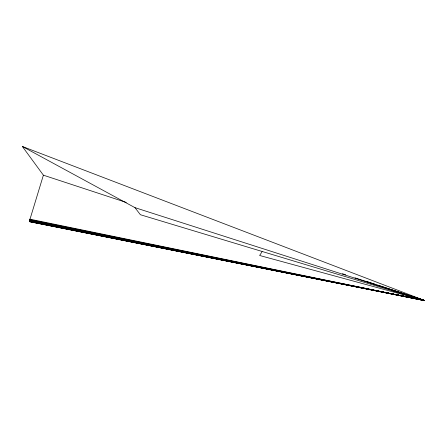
<?xml version="1.0" encoding="UTF-8"?>
<svg xmlns="http://www.w3.org/2000/svg" width="447" height="447" viewBox="0 0 447 447"><rect width="100%" height="100%" fill="white"/><g stroke="black" fill="none" stroke-linecap="round" stroke-linejoin="round"><path stroke-width="0.67" d="M29.558 220.65L43.387 175.179L22.35 146.471L424.65 300.529L29.854 221.779L29.558 220.65L424.65 300.529L377.57 285.052M262.093 251.689L259.634 255.483L424.65 300.529L29.77 221.667L30.497 221.41M29.58 221.081L424.65 300.529L354.985 277.827M193.355 254.103L196.781 254.784M200.2 255.472L205.676 256.572M207.045 256.846L214.571 258.36M215.94 258.634L223.466 260.143M224.835 260.417L232.362 261.931M233.731 262.205L256.997 266.876M258.366 267.15L265.892 268.658M267.261 268.938L274.788 270.446M276.157 270.72L424.65 300.529L134.96 207.648L22.35 146.471M29.653 221.421L424.65 300.529L401.328 293.316M30.295 221.656L424.65 300.529L140.397 214.728L134.96 207.648M334.406 282.219L335.775 282.493M343.296 284.018L344.659 284.298M352.18 285.823L355.6 286.516M359.019 287.209L424.65 300.529L419.934 299.255M285.125 272.385L286.488 272.659M291.964 273.76L295.383 274.452M300.853 275.553L304.273 276.246M309.743 277.347L313.163 278.04M318.638 279.14L322.058 279.833M325.477 280.52L330.948 281.627M334.367 282.314L341.888 283.834M343.257 284.108L350.783 285.627M352.152 285.901L424.65 300.529L415.844 298.417M29.658 219.656L424.65 300.529L413.078 297.942M29.586 220.164L424.65 300.529L29.776 219.147M392.667 290.639L399.998 292.908M342.38 273.72L345.693 274.804M43.387 175.179L126.272 202.43M366.3 281.347L374.921 284.18"/></g></svg>
